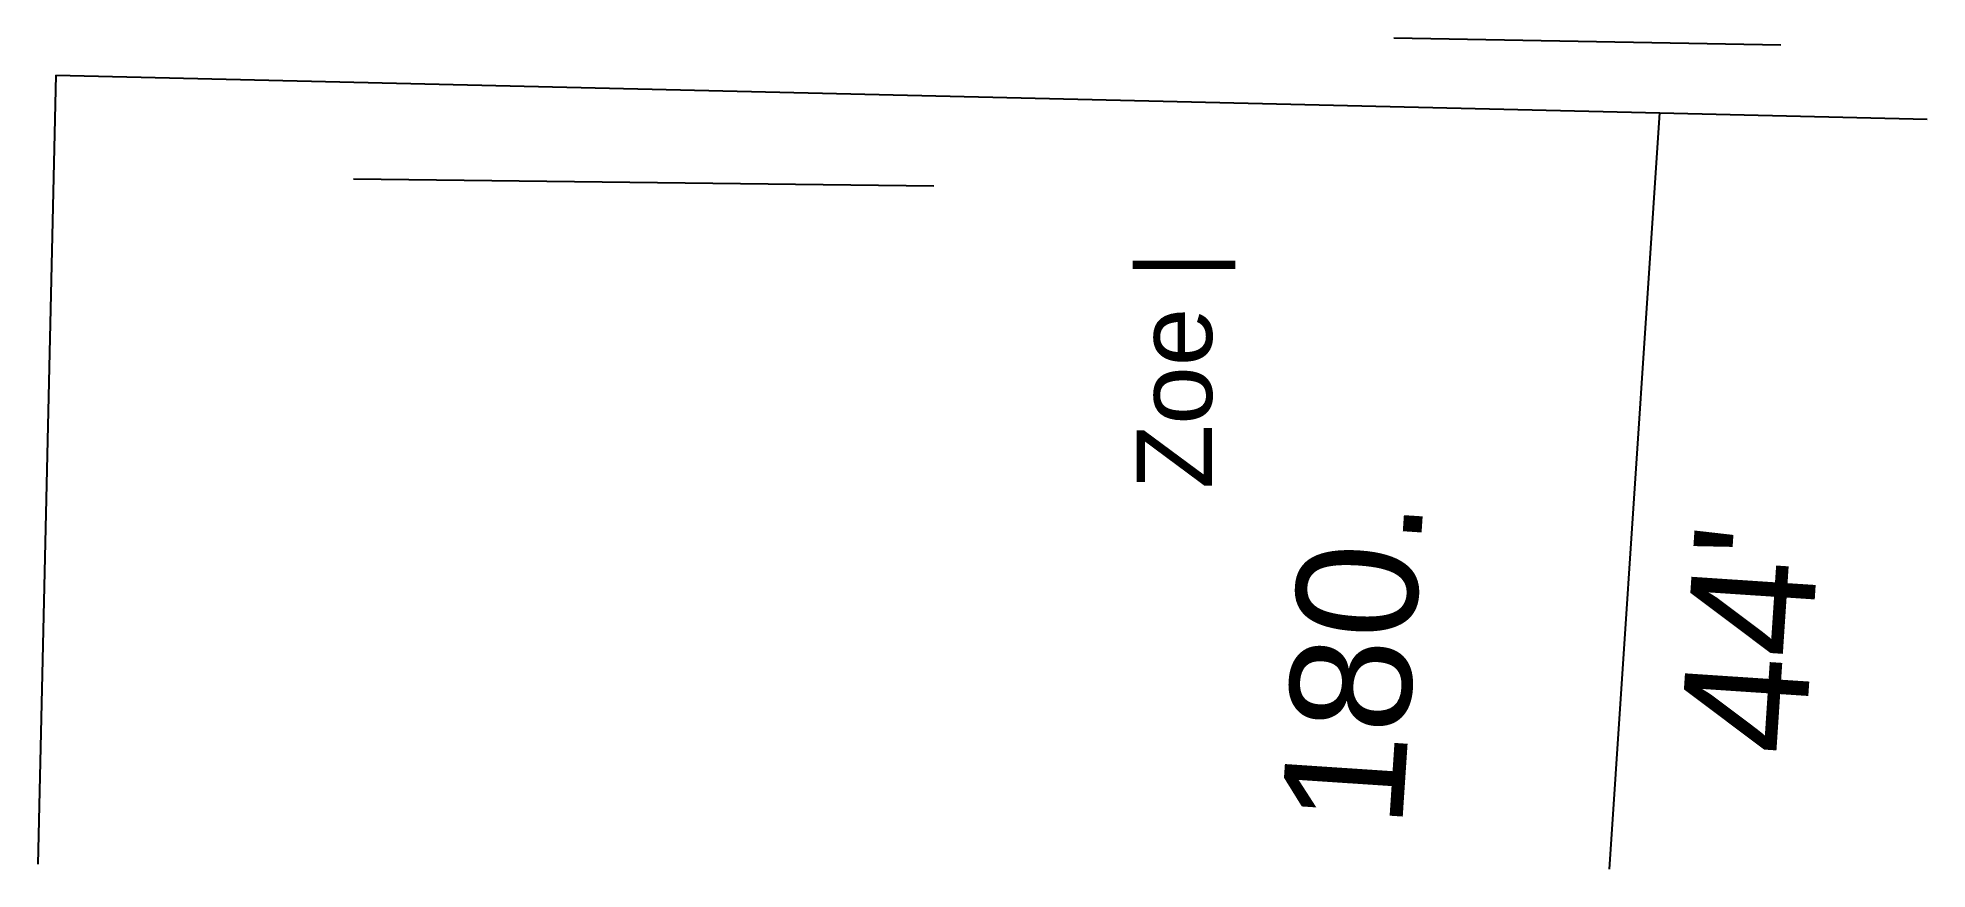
# Model space of a CAD drawing. Extents: x 76 to 437, y 3 to 162.
import ezdxf
from ezdxf.enums import TextEntityAlignment as Align

# ---------------------------------------------------------------- set-up
doc = ezdxf.new("R2010")
doc.units = 0
doc.header["$MEASUREMENT"] = 0
for name, color, linetype in [('PLAT-LINE', 7, 'CONTINUOUS'), ('PLAT-TEXT-DIST', 2, 'CONTINUOUS'), ('PLAT-TEXT-MISC', 9, 'CONTINUOUS'), ('PLAT-TEXT-UNASSOC', 30, 'CONTINUOUS')]:
    doc.layers.add(name, color=color, linetype=linetype)
doc.styles.add('PLAT', font='arial.ttf')

msp = doc.modelspace()

# ---------------------------------------------------------------- linework, layer by layer
at = {"layer": 'PLAT-LINE'}
for p, q in [((335, 162.06), (409, 160.74)), ((79.06, 154.9), (75.63, 3.99)), ((79.06, 154.9), (385.84, 147.68)), ((376.24, 3.04), (385.84, 147.68)), ((385.84, 147.68), (436.99, 146.48)), ((136, 135.08), (247.01, 133.75))]:
    msp.add_line(p, q, dxfattribs=at)

# ---------------------------------------------------------------- texts
at = {"layer": 'PLAT-TEXT-DIST', "style": 'PLAT'}
msp.add_text("44'", height=23.823, rotation=86.2045, dxfattribs=at).set_placement((391.15, 47.86), align=Align.TOP_CENTER)
at = {"layer": 'PLAT-TEXT-MISC', "style": 'PLAT'}
msp.add_text('Zoe |', height=14.4, rotation=90, dxfattribs=at).set_placement((293, 98.5), align=Align.MIDDLE_CENTER)
at = {"layer": 'PLAT-TEXT-UNASSOC', "style": 'PLAT'}
msp.add_text('180.', height=23.154, rotation=86.2045, dxfattribs=at).set_placement((327.05, 42.83), align=Align.MIDDLE_CENTER)

doc.saveas('drawing.dxf')
